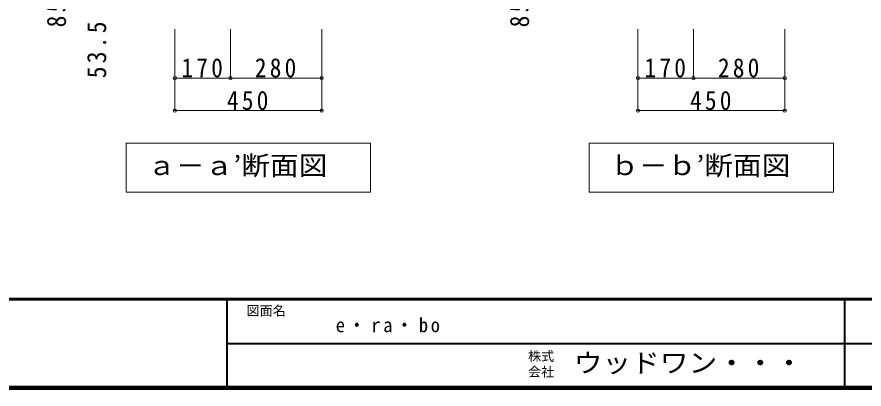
# Model space of a CAD drawing. Units: millimetres at full size, sheet at 1:20; details may follow other scales. Extents: x -3922 to 3878, y -2932 to 2722.
# Drawn here: x -666 to 1932, y -2864 to -1724 of the extents above; entities that cross this region are included whole.
import ezdxf
from ezdxf.enums import TextEntityAlignment as Align

# ---------------------------------------------------------------- set-up
doc = ezdxf.new("R2010")
doc.units = ezdxf.units.MM
doc.header["$LTSCALE"] = 20
doc.header["$PDMODE"] = 32
doc.header["$PDSIZE"] = 10
for name, color, linetype, lineweight in [('0-A_文字', 7, 'Continuous', 18), ('0-B_寸法', 7, 'Continuous', 9), ('F-1_枠', 6, 'Continuous', 40)]:
    doc.layers.add(name, color=color, linetype=linetype, lineweight=lineweight)
doc.layers.add('F-A_文字', color=7, linetype='Continuous')
doc.styles.add('ＭＳ ゴシック', font='')
doc.styles.get('ＭＳ ゴシック').set_extended_font_data('MS Gothic')

msp = doc.modelspace()

# ---------------------------------------------------------------- linework, layer by layer
at = {"layer": '0-A_文字'}
for p, q in [((418.33, -2111.27), (418.33, -2261.27)), ((1838.33, -2111.27), (1838.33, -2261.27)), ((-331.67, -2261.27), (418.33, -2261.27)), ((1088.33, -2261.27), (1838.33, -2261.27))]:
    msp.add_line(p, q, dxfattribs=at)
for points in [[(418.33, -2111.27), (-331.67, -2111.27), (-331.67, -2261.27)], [(1838.33, -2111.27), (1088.33, -2111.27), (1088.33, -2261.27)]]:
    msp.add_lwpolyline(points, dxfattribs=at)
at = {"layer": '0-B_寸法', "color": 4}
for p, q in [((-181.67, -2011.27), (-181.67, -1761.27)), ((-11.67, -1911.27), (-11.67, -1761.27)), ((268.33, -2011.27), (268.33, -1761.27)), ((1238.33, -2011.27), (1238.33, -1761.27)), ((1408.33, -1911.27), (1408.33, -1761.27)), ((1688.33, -2011.27), (1688.33, -1761.27)), ((-181.67, -1911.27), (268.33, -1911.27)), ((1238.33, -1911.27), (1688.33, -1911.27)), ((-181.67, -2011.27), (268.33, -2011.27)), ((1238.33, -2011.27), (1688.33, -2011.27))]:
    msp.add_line(p, q, dxfattribs=at)
at = {"layer": '0-B_寸法'}
for p in [(-181.67, -1911.27), (-11.67, -1911.27), (268.33, -1911.27), (1238.33, -1911.27), (1408.33, -1911.27), (1688.33, -1911.27), (-181.67, -2011.27), (268.33, -2011.27), (1238.33, -2011.27), (1688.33, -2011.27)]:
    msp.add_point(p, dxfattribs=at)
at = {"layer": 'F-1_枠'}
for p, q in [((3877.97, -2587.71), (-3922.03, -2587.71)), ((3877.97, -2591.04), (-3922.03, -2591.04)), ((-22.03, -2591.04), (-22.03, -2857.71)), ((1871.3, -2591.04), (1871.3, -2857.71)), ((-22.03, -2724.37), (3871.3, -2724.38)), ((3877.97, -2857.71), (-3922.03, -2857.71)), ((3877.97, -2861.04), (-3922.03, -2861.04)), ((3877.97, -2864.37), (-3922.03, -2864.37))]:
    msp.add_line(p, q, dxfattribs=at)

# ---------------------------------------------------------------- texts
at = {"layer": '0-A_文字', "style": 'ＭＳ ゴシック', "width": 1.1}
for s, p in [('ａ－ａ’断面図', (-266.67, -2226.27)), ('ｂ－ｂ’断面図', (1153.33, -2226.27))]:
    msp.add_text(s, height=58.65, dxfattribs=at).set_placement(p, align=Align.BOTTOM_LEFT)
at = {"layer": '0-A_文字', "insert": (311.3, -2691.04), "char_height": 43.99, "attachment_point": 7, "style": 'ＭＳ ゴシック'}
msp.add_mtext('\\T1.28;\\W0.95;e・ra・bo', dxfattribs=at)
at = {"layer": '0-B_寸法', "char_height": 58.65, "attachment_point": 7, "rotation": 90, "style": 'ＭＳ ゴシック'}
for s, insert in [('\\T1.28;\\W0.9;85.5', (-514.99, -1756.02)), ('\\T1.28;\\W0.9;85.5', (905.01, -1756.02)), ('\\T1.28;\\W0.9;53.5', (-391.67, -1911.84))]:
    msp.add_mtext(s, dxfattribs=dict(at, insert=insert))
at = {"layer": '0-B_寸法', "char_height": 58.65, "attachment_point": 7, "style": 'ＭＳ ゴシック'}
for s, insert in [('\\T1.27;\\W0.9;170', (-161.67, -1910.06)), ('\\T1.27;\\W0.9;280', (63.33, -1910.06)), ('\\T1.27;\\W0.9;170', (1258.33, -1910.06)), ('\\T1.27;\\W0.9;280', (1483.33, -1910.06)), ('\\T1.27;\\W0.9;450', (-22.21, -2010.06)), ('\\T1.27;\\W0.9;450', (1397.79, -2010.06))]:
    msp.add_mtext(s, dxfattribs=dict(at, insert=insert))
at = {"layer": 'F-A_文字', "style": 'ＭＳ ゴシック'}
for s, p in [('図面名', (37.97, -2647.71)), ('株式', (901.3, -2787.04)), ('会社', (901.3, -2835.04))]:
    msp.add_text(s, height=29.33, dxfattribs=at).set_placement(p, align=Align.BOTTOM_LEFT)
at = {"layer": 'F-A_文字', "style": 'ＭＳ ゴシック', "width": 1.1}
msp.add_text('ウッドワン・・・', height=58.65, dxfattribs=at).set_placement((1041.3, -2831.04), align=Align.BOTTOM_LEFT)

doc.saveas('drawing.dxf')
